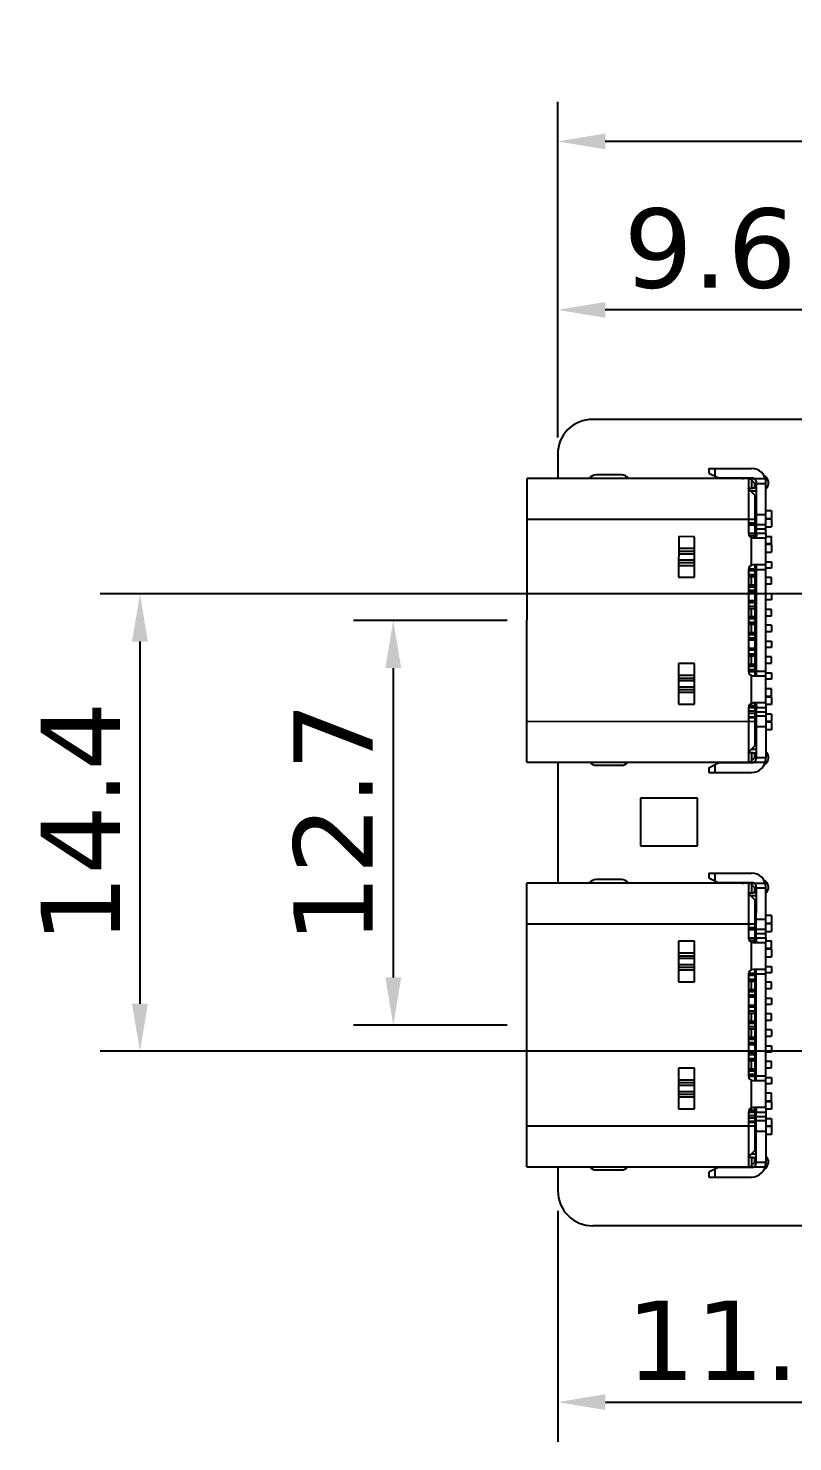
# Model space of a CAD drawing. Header units: millimetres. Extents: x 453.6 to 545.9, y 214.7 to 294.3.
# Drawn here: x 453.65 to 477.74, y 249.76 to 294.3 of the extents above; entities that cross this region are included whole.
import ezdxf

# ---------------------------------------------------------------- set-up
doc = ezdxf.new("R2010")
doc.units = ezdxf.units.MM
doc.header["$LTSCALE"] = 30.734
doc.header["$PDMODE"] = 3
doc.header["$PDSIZE"] = 0.3125
doc.layers.get('0').update_dxf_attribs({"linetype": 'CONTINUOUS'})
doc.layers.get('Defpoints').update_dxf_attribs({"linetype": 'CONTINUOUS'})
doc.layers.add('dim', color=6, linetype='CONTINUOUS', lineweight=9)
doc.styles.add('Verdana', font='verdana.ttf', dxfattribs={"height": 2.5})
doc.dimstyles.new('aaaaaaaa 3.0', dxfattribs={"dimtxt": 2.5, "dimasz": 1.5, "dimexe": 1.25, "dimexo": 0.625, "dimtad": 1, "dimdec": 1, "dimzin": 9, "dimdsep": 46, "dimtxsty": 'Verdana', "dimcen": 0, "dimazin": 0, "dimtfac": 1, "dimtofl": 0, "dimtmove": 0, "dimatfit": 3, "dimfxl": 1, "dimlwd": 25, "dimlwe": 25, "dimarcsym": 0})

# ---------------------------------------------------------------- blocks, each defined once
blk = doc.blocks.new('*D43')
at = {"layer": 'Defpoints', "color": 0}
for p in [(470.333, 290.736), (470.333, 280.776), (531.743, 280.765)]:
    blk.add_point(p, dxfattribs=at)
at = {"layer": 'dim', "color": 0, "lineweight": 25}
for p, q in [((470.333, 281.401), (470.333, 291.986)), ((531.743, 281.39), (531.743, 291.986)), ((530.243, 290.736), (471.833, 290.736))]:
    blk.add_line(p, q, dxfattribs=at)
at = {"layer": 'dim', "color": 0}
for points in [[(471.833, 290.986), (471.833, 290.486), (470.333, 290.736)], [(530.243, 290.486), (530.243, 290.986), (531.743, 290.736)]]:
    blk.add_solid(points, dxfattribs=at)
at = {"layer": 'dim', "color": 0, "insert": (501.038, 292.66), "char_height": 2.5, "attachment_point": 5, "style": 'Verdana'}
blk.add_mtext('61.4', dxfattribs=at)
blk = doc.blocks.new('*D45')
at = {"layer": 'Defpoints', "color": 0}
for p in [(482.273, 276.474), (457.168, 262.063), (482.271, 262.063)]:
    blk.add_point(p, dxfattribs=at)
at = {"layer": 'dim', "color": 0, "lineweight": 25}
for p, q in [((481.648, 276.474), (455.918, 276.474)), ((457.168, 274.974), (457.168, 263.563)), ((481.646, 262.063), (455.918, 262.063))]:
    blk.add_line(p, q, dxfattribs=at)
at = {"layer": 'dim', "color": 0}
for points in [[(457.418, 274.974), (456.918, 274.974), (457.168, 276.474)], [(456.918, 263.563), (457.418, 263.563), (457.168, 262.063)]]:
    blk.add_solid(points, dxfattribs=at)
at = {"layer": 'dim', "color": 0, "insert": (455.289, 269.268), "char_height": 2.5, "attachment_point": 5, "rotation": 90, "style": 'Verdana'}
blk.add_mtext('14.4', dxfattribs=at)
blk = doc.blocks.new('*D46')
at = {"layer": 'Defpoints', "color": 0}
for p in [(469.366, 275.641), (465.151, 262.891), (469.364, 262.891)]:
    blk.add_point(p, dxfattribs=at)
at = {"layer": 'dim', "color": 0, "lineweight": 25}
for p, q in [((468.741, 275.641), (463.901, 275.641)), ((465.151, 274.141), (465.151, 264.391)), ((468.739, 262.891), (463.901, 262.891))]:
    blk.add_line(p, q, dxfattribs=at)
at = {"layer": 'dim', "color": 0}
for points in [[(465.401, 274.141), (464.901, 274.141), (465.151, 275.641)], [(464.901, 264.391), (465.401, 264.391), (465.151, 262.891)]]:
    blk.add_solid(points, dxfattribs=at)
at = {"layer": 'dim', "color": 0, "insert": (463.25, 269.266), "char_height": 2.5, "attachment_point": 5, "rotation": 90, "style": 'Verdana'}
blk.add_mtext('12.7', dxfattribs=at)
blk = doc.blocks.new('*D50')
at = {"layer": 'Defpoints', "color": 0}
for p in [(482.271, 262.063), (470.339, 257.665), (482.271, 251.01)]:
    blk.add_point(p, dxfattribs=at)
at = {"layer": 'dim', "color": 0, "lineweight": 25}
for p, q in [((482.271, 261.438), (482.271, 249.76)), ((470.339, 257.04), (470.339, 249.76)), ((471.839, 251.01), (480.771, 251.01))]:
    blk.add_line(p, q, dxfattribs=at)
at = {"layer": 'dim', "color": 0}
for points in [[(471.839, 251.26), (471.839, 250.76), (470.339, 251.01)], [(480.771, 250.76), (480.771, 251.26), (482.271, 251.01)]]:
    blk.add_solid(points, dxfattribs=at)
at = {"layer": 'dim', "color": 0, "insert": (476.305, 252.935), "char_height": 2.5, "attachment_point": 5, "style": 'Verdana'}
blk.add_mtext('11.9', dxfattribs=at)
blk = doc.blocks.new('*D51')
at = {"layer": 'Defpoints', "color": 0}
for p in [(470.333, 285.426), (470.333, 280.876), (479.943, 280.174)]:
    blk.add_point(p, dxfattribs=at)
at = {"layer": 'dim', "color": 0, "lineweight": 25}
for p, q in [((470.333, 281.501), (470.333, 286.676)), ((479.943, 280.799), (479.943, 286.676)), ((478.443, 285.426), (471.833, 285.426))]:
    blk.add_line(p, q, dxfattribs=at)
at = {"layer": 'dim', "color": 0}
for points in [[(471.833, 285.676), (471.833, 285.176), (470.333, 285.426)], [(478.443, 285.176), (478.443, 285.676), (479.943, 285.426)]]:
    blk.add_solid(points, dxfattribs=at)
at = {"layer": 'dim', "color": 0, "insert": (475.138, 287.352), "char_height": 2.5, "attachment_point": 5, "style": 'Verdana'}
blk.add_mtext('9.6', dxfattribs=at)

msp = doc.modelspace()

# ---------------------------------------------------------------- linework, layer by layer
at = {"linetype": 'Continuous'}
for p, q in [((484.429, 281.976), (471.433, 281.976)), ((470.333, 280.875), (470.333, 280.111)), ((472.349, 280.226), (471.549, 280.226)), ((475.097, 280.43), (475.097, 280.28)), ((475.097, 280.43), (476.447, 280.43)), ((475.097, 280.28), (475.397, 280.13)), ((475.297, 280.18), (475.297, 280.43)), ((469.365, 271.171), (469.367, 280.111)), ((476.397, 280.11), (469.367, 280.111)), ((475.397, 280.13), (476.447, 280.13)), ((475.527, 280.13), (475.527, 280.11)), ((475.677, 280.11), (475.677, 280.13)), ((476.347, 280.094), (476.347, 278.39)), ((476.547, 279.59), (476.347, 279.79)), ((476.399, 280.11), (476.878, 280.11)), ((476.547, 279.96), (476.399, 280.108)), ((476.412, 279.725), (476.597, 279.725)), ((476.447, 280.06), (476.447, 279.81)), ((476.447, 279.81), (476.483, 279.81)), ((476.597, 279.81), (476.483, 279.81)), ((476.547, 279.81), (476.547, 279.96)), ((476.547, 279.96), (476.897, 279.96)), ((476.597, 278.39), (476.597, 279.98)), ((476.897, 278.39), (476.897, 279.98)), ((476.547, 279.59), (476.547, 278.246)), ((469.367, 278.831), (476.547, 278.83)), ((476.547, 279.24), (476.597, 279.24)), ((476.597, 278.98), (476.897, 278.98)), ((477.075, 279.09), (476.897, 279.09)), ((476.897, 278.85), (477.075, 278.85)), ((477.075, 278.83), (476.897, 278.83)), ((477.075, 279.09), (477.075, 278.85)), ((477.075, 278.83), (477.075, 278.59)), ((476.547, 278.702), (476.347, 278.702)), ((476.547, 278.642), (476.347, 278.642)), ((476.597, 278.659), (476.897, 278.659)), ((476.897, 278.518), (476.597, 278.518)), ((476.597, 278.39), (476.897, 278.39)), ((476.897, 278.59), (477.075, 278.59)), ((474.147, 278.281), (474.146, 277)), ((474.647, 278.28), (474.147, 278.281)), ((474.646, 277), (474.647, 278.28)), ((476.547, 278.375), (476.349, 278.375)), ((476.368, 278.315), (476.547, 278.315)), ((476.447, 277.381), (476.447, 278.315)), ((476.497, 278.24), (476.871, 278.24)), ((476.896, 273.04), (476.897, 278.24)), ((476.897, 278.29), (477.075, 278.29)), ((477.075, 278.05), (476.897, 278.05)), ((477.075, 278.03), (476.897, 278.03)), ((477.075, 278.05), (477.075, 278.29)), ((477.075, 278.03), (477.075, 277.79)), ((474.147, 277.914), (474.647, 277.914)), ((474.147, 277.826), (474.647, 277.826)), ((474.647, 277.734), (474.147, 277.734)), ((474.147, 277.546), (474.647, 277.546)), ((476.897, 277.79), (477.075, 277.79)), ((476.897, 277.49), (477.075, 277.49)), ((477.075, 277.49), (477.075, 277.29)), ((474.647, 277.455), (474.147, 277.455)), ((474.647, 277.366), (474.147, 277.366)), ((476.346, 277.24), (476.346, 274.04)), ((476.546, 277.2), (476.346, 277.2)), ((476.546, 277.08), (476.346, 277.08)), ((476.547, 277.26), (476.35, 277.26)), ((476.897, 277.39), (476.497, 277.39)), ((476.547, 277.39), (476.546, 273.89)), ((476.596, 273.89), (476.597, 277.39)), ((476.897, 277.24), (476.597, 277.24)), ((477.075, 277.29), (476.897, 277.29)), ((474.146, 277), (474.646, 277)), ((476.346, 277.02), (476.546, 277.02)), ((476.346, 276.76), (476.546, 276.76)), ((476.346, 276.7), (476.546, 276.7)), ((476.446, 276.76), (476.446, 277.02)), ((477.075, 276.99), (476.896, 276.99)), ((476.896, 276.79), (477.075, 276.79)), ((477.075, 276.79), (477.075, 276.99)), ((476.546, 276.58), (476.346, 276.58)), ((476.546, 276.52), (476.346, 276.52)), ((476.546, 276.26), (476.346, 276.26)), ((476.546, 276.2), (476.346, 276.2)), ((476.896, 276.49), (477.075, 276.49)), ((477.075, 276.29), (476.896, 276.29)), ((477.075, 276.49), (477.075, 276.29)), ((476.546, 276.08), (476.346, 276.08)), ((476.346, 276.02), (476.546, 276.02)), ((476.346, 275.76), (476.546, 275.76)), ((476.446, 275.76), (476.446, 276.02)), ((477.074, 275.99), (476.896, 275.99)), ((476.896, 275.79), (477.074, 275.79)), ((477.074, 275.79), (477.074, 275.99)), ((476.346, 275.7), (476.546, 275.7)), ((476.546, 275.58), (476.346, 275.58)), ((476.346, 275.52), (476.546, 275.52)), ((476.346, 275.26), (476.546, 275.26)), ((476.446, 275.26), (476.446, 275.52)), ((477.074, 275.49), (476.896, 275.49)), ((476.896, 275.29), (477.074, 275.29)), ((477.074, 275.49), (477.074, 275.29)), ((476.346, 275.2), (476.546, 275.2)), ((476.546, 275.08), (476.346, 275.08)), ((476.546, 275.02), (476.346, 275.02)), ((476.896, 274.99), (477.074, 274.99)), ((477.074, 274.99), (477.074, 274.79)), ((476.546, 274.76), (476.346, 274.76)), ((476.546, 274.7), (476.346, 274.7)), ((476.546, 274.58), (476.346, 274.58)), ((476.346, 274.52), (476.546, 274.52)), ((476.446, 274.26), (476.446, 274.52)), ((477.074, 274.79), (476.896, 274.79)), ((477.074, 274.49), (476.896, 274.49)), ((477.074, 274.29), (477.074, 274.49)), ((474.146, 274.281), (474.146, 273)), ((474.646, 274.28), (474.146, 274.281)), ((474.646, 273), (474.646, 274.28)), ((476.346, 274.26), (476.546, 274.26)), ((476.346, 274.2), (476.546, 274.2)), ((476.546, 274.08), (476.346, 274.08)), ((476.546, 274.02), (476.349, 274.02)), ((476.596, 274.04), (476.896, 274.04)), ((476.896, 274.29), (477.074, 274.29)), ((476.896, 273.99), (477.074, 273.99)), ((477.074, 273.99), (477.074, 273.79)), ((474.146, 273.914), (474.646, 273.914)), ((474.146, 273.826), (474.646, 273.826)), ((474.646, 273.734), (474.146, 273.734)), ((474.146, 273.546), (474.646, 273.546)), ((476.446, 272.96), (476.446, 273.898)), ((476.496, 273.89), (476.896, 273.89)), ((477.074, 273.79), (476.896, 273.79)), ((477.074, 273.49), (476.896, 273.49)), ((477.074, 273.25), (477.074, 273.49)), ((474.646, 273.455), (474.146, 273.455)), ((474.646, 273.366), (474.146, 273.366)), ((476.87, 273.04), (476.496, 273.04)), ((476.546, 273.034), (476.546, 271.69)), ((476.896, 273.25), (477.074, 273.25)), ((476.896, 273.23), (477.074, 273.23)), ((477.074, 273.23), (477.074, 272.99)), ((474.146, 273), (474.646, 273)), ((476.346, 272.89), (476.345, 271.186)), ((476.546, 272.78), (476.346, 272.78)), ((476.346, 272.72), (476.546, 272.72)), ((476.346, 272.607), (476.546, 272.607)), ((476.347, 272.9), (476.546, 272.9)), ((476.365, 272.96), (476.546, 272.96)), ((476.595, 271.3), (476.596, 272.89)), ((476.896, 272.89), (476.596, 272.89)), ((476.596, 272.761), (476.896, 272.761)), ((476.896, 272.621), (476.596, 272.621)), ((476.896, 272.89), (476.895, 271.3)), ((477.074, 272.99), (476.896, 272.99)), ((477.074, 272.69), (476.896, 272.69)), ((477.074, 272.69), (477.074, 272.455)), ((476.546, 272.45), (469.366, 272.451)), ((476.346, 272.577), (476.546, 272.577)), ((476.596, 272.3), (476.896, 272.3)), ((477.074, 272.455), (476.896, 272.455)), ((477.074, 272.44), (476.896, 272.44)), ((477.074, 272.19), (476.896, 272.19)), ((477.074, 272.44), (477.074, 272.19)), ((476.596, 272.04), (476.546, 272.04)), ((476.345, 271.49), (476.546, 271.69)), ((476.545, 271.32), (476.397, 271.172)), ((476.596, 271.575), (476.43, 271.575)), ((476.445, 271.47), (476.445, 271.22)), ((476.482, 271.47), (476.445, 271.47)), ((476.482, 271.47), (476.595, 271.47)), ((476.545, 271.32), (476.545, 271.47)), ((476.545, 271.32), (476.895, 271.32)), ((469.365, 271.171), (476.395, 271.17)), ((470.335, 271.171), (470.336, 267.361)), ((471.547, 271.076), (472.347, 271.076)), ((475.095, 271), (475.395, 271.15)), ((475.095, 271), (475.095, 270.85)), ((475.095, 270.85), (476.445, 270.85)), ((475.295, 270.85), (475.295, 271.1)), ((476.445, 271.15), (475.395, 271.15)), ((475.525, 271.17), (475.525, 271.15)), ((475.675, 271.15), (475.675, 271.17)), ((476.397, 271.17), (476.876, 271.17)), ((472.943, 270.043), (472.943, 268.543)), ((474.743, 270.043), (472.943, 270.043)), ((474.743, 268.543), (474.743, 270.043)), ((472.943, 268.543), (474.743, 268.543)), ((469.363, 258.421), (469.365, 267.361)), ((476.395, 267.36), (469.365, 267.361)), ((472.347, 267.476), (471.547, 267.476)), ((475.095, 267.68), (475.095, 267.53)), ((475.095, 267.68), (476.445, 267.68)), ((475.095, 267.53), (475.395, 267.38)), ((475.295, 267.43), (475.295, 267.68)), ((475.395, 267.38), (476.445, 267.38)), ((475.525, 267.38), (475.525, 267.36)), ((475.675, 267.36), (475.675, 267.38)), ((476.345, 267.344), (476.344, 265.64)), ((476.396, 267.36), (476.876, 267.36)), ((476.545, 267.21), (476.396, 267.358)), ((476.445, 267.31), (476.445, 267.06)), ((476.545, 266.84), (476.345, 267.04)), ((476.41, 266.975), (476.595, 266.975)), ((476.445, 267.06), (476.481, 267.06)), ((476.595, 267.06), (476.481, 267.06)), ((476.545, 266.84), (476.544, 265.496)), ((476.545, 267.06), (476.545, 267.21)), ((476.545, 267.21), (476.895, 267.21)), ((476.594, 265.64), (476.595, 267.23)), ((476.894, 265.64), (476.895, 267.23)), ((476.545, 266.49), (476.595, 266.49)), ((469.365, 266.081), (476.545, 266.08)), ((476.545, 265.953), (476.345, 265.953)), ((476.595, 266.23), (476.895, 266.23)), ((476.595, 265.909), (476.895, 265.909)), ((477.073, 266.34), (476.895, 266.34)), ((476.895, 266.1), (477.073, 266.1)), ((477.073, 266.08), (476.895, 266.08)), ((477.073, 266.34), (477.073, 266.1)), ((477.073, 266.08), (477.073, 265.84)), ((474.144, 265.531), (474.144, 264.25)), ((474.644, 265.531), (474.144, 265.531)), ((474.644, 264.25), (474.644, 265.531)), ((476.545, 265.893), (476.345, 265.893)), ((476.544, 265.625), (476.347, 265.625)), ((476.366, 265.565), (476.544, 265.565)), ((476.444, 264.632), (476.444, 265.565)), ((476.494, 265.49), (476.869, 265.49)), ((476.894, 265.768), (476.594, 265.768)), ((476.594, 265.64), (476.894, 265.64)), ((476.894, 265.54), (477.073, 265.54)), ((476.894, 260.29), (476.894, 265.49)), ((476.895, 265.84), (477.073, 265.84)), ((477.073, 265.3), (477.073, 265.54)), ((474.144, 265.165), (474.644, 265.165)), ((474.144, 265.076), (474.644, 265.076)), ((477.073, 265.3), (476.894, 265.3)), ((477.073, 265.28), (476.894, 265.28)), ((476.894, 265.04), (477.073, 265.04)), ((477.073, 265.28), (477.073, 265.04)), ((474.644, 264.984), (474.144, 264.984)), ((474.144, 264.797), (474.644, 264.796)), ((474.644, 264.705), (474.144, 264.705)), ((474.644, 264.616), (474.144, 264.616)), ((476.894, 264.64), (476.494, 264.64)), ((476.544, 264.64), (476.544, 261.14)), ((476.594, 261.14), (476.594, 264.64)), ((476.894, 264.74), (477.072, 264.74)), ((477.072, 264.74), (477.072, 264.54)), ((474.144, 264.25), (474.644, 264.25)), ((476.344, 264.49), (476.344, 261.29)), ((476.544, 264.45), (476.344, 264.45)), ((476.544, 264.33), (476.344, 264.33)), ((476.344, 264.27), (476.544, 264.27)), ((476.544, 264.51), (476.347, 264.51)), ((476.444, 264.01), (476.444, 264.27)), ((476.894, 264.49), (476.594, 264.49)), ((477.072, 264.54), (476.894, 264.54)), ((477.072, 264.24), (476.894, 264.24)), ((477.072, 264.04), (477.072, 264.24)), ((476.344, 264.01), (476.544, 264.01)), ((476.344, 263.95), (476.544, 263.95)), ((476.544, 263.83), (476.344, 263.83)), ((476.544, 263.77), (476.344, 263.77)), ((476.894, 264.04), (477.072, 264.04)), ((476.894, 263.74), (477.072, 263.74)), ((477.072, 263.74), (477.072, 263.54)), ((476.544, 263.51), (476.344, 263.51)), ((476.544, 263.45), (476.344, 263.45)), ((476.544, 263.33), (476.344, 263.33)), ((476.344, 263.27), (476.544, 263.27)), ((476.444, 263.01), (476.444, 263.27)), ((477.072, 263.54), (476.894, 263.54)), ((477.072, 263.24), (476.894, 263.24)), ((477.072, 263.04), (477.072, 263.24)), ((476.344, 263.01), (476.544, 263.01)), ((476.344, 262.95), (476.544, 262.95)), ((476.544, 262.83), (476.344, 262.83)), ((476.894, 263.04), (477.072, 263.04)), ((476.344, 262.77), (476.544, 262.77)), ((476.344, 262.51), (476.544, 262.51)), ((476.344, 262.45), (476.544, 262.45)), ((476.444, 262.51), (476.444, 262.77)), ((477.072, 262.74), (476.894, 262.74)), ((476.894, 262.54), (477.072, 262.54)), ((477.072, 262.74), (477.072, 262.54)), ((476.544, 262.33), (476.344, 262.33)), ((476.544, 262.27), (476.344, 262.27)), ((476.544, 262.01), (476.344, 262.01)), ((476.544, 261.95), (476.344, 261.95)), ((476.894, 262.24), (477.072, 262.24)), ((477.072, 262.04), (476.894, 262.04)), ((477.072, 262.24), (477.072, 262.04)), ((474.144, 261.531), (474.144, 260.25)), ((474.644, 261.531), (474.144, 261.531)), ((474.644, 260.25), (474.644, 261.531)), ((476.544, 261.83), (476.344, 261.83)), ((476.344, 261.77), (476.544, 261.77)), ((476.344, 261.51), (476.544, 261.51)), ((476.444, 261.51), (476.444, 261.77)), ((477.072, 261.74), (476.894, 261.74)), ((476.894, 261.54), (477.072, 261.54)), ((477.072, 261.54), (477.072, 261.74)), ((474.144, 261.165), (474.644, 261.165)), ((474.144, 261.076), (474.644, 261.076)), ((476.344, 261.45), (476.544, 261.45)), ((476.544, 261.33), (476.344, 261.33)), ((476.544, 261.27), (476.347, 261.27)), ((476.444, 260.21), (476.444, 261.149)), ((476.494, 261.14), (476.894, 261.14)), ((476.594, 261.29), (476.894, 261.29)), ((476.894, 261.24), (477.072, 261.24)), ((477.072, 261.04), (476.894, 261.04)), ((477.072, 261.24), (477.072, 261.04)), ((474.644, 260.984), (474.144, 260.984)), ((474.144, 260.797), (474.644, 260.796)), ((474.644, 260.705), (474.144, 260.705)), ((474.644, 260.616), (474.144, 260.616)), ((477.072, 260.74), (476.894, 260.74)), ((477.072, 260.5), (477.072, 260.74)), ((474.144, 260.25), (474.644, 260.25)), ((476.344, 260.14), (476.343, 258.436)), ((476.345, 260.15), (476.544, 260.15)), ((476.363, 260.21), (476.544, 260.21)), ((476.868, 260.29), (476.494, 260.29)), ((476.544, 260.284), (476.543, 258.94)), ((476.593, 258.55), (476.594, 260.14)), ((476.894, 260.14), (476.594, 260.14)), ((476.894, 260.14), (476.893, 258.55)), ((476.894, 260.5), (477.072, 260.5)), ((476.894, 260.48), (477.072, 260.48)), ((477.072, 260.24), (476.894, 260.24)), ((477.072, 260.48), (477.072, 260.24)), ((476.543, 259.7), (469.363, 259.701)), ((476.543, 260.03), (476.343, 260.03)), ((476.343, 259.97), (476.543, 259.97)), ((476.343, 259.858), (476.543, 259.858)), ((476.343, 259.828), (476.543, 259.828)), ((476.593, 260.012), (476.893, 260.012)), ((476.893, 259.871), (476.593, 259.871)), ((477.072, 259.94), (476.893, 259.94)), ((477.072, 259.705), (476.893, 259.705)), ((477.072, 259.69), (476.893, 259.69)), ((477.072, 259.94), (477.072, 259.705)), ((477.072, 259.69), (477.072, 259.44)), ((476.593, 259.29), (476.543, 259.29)), ((476.593, 259.55), (476.893, 259.55)), ((477.072, 259.44), (476.893, 259.44)), ((476.343, 258.74), (476.543, 258.94)), ((476.593, 258.825), (476.428, 258.825)), ((469.363, 258.421), (476.393, 258.42)), ((470.339, 258.421), (470.339, 257.665)), ((475.393, 258.4), (475.093, 258.25)), ((475.293, 258.1), (475.293, 258.35)), ((476.443, 258.4), (475.393, 258.4)), ((475.523, 258.42), (475.523, 258.4)), ((475.673, 258.4), (475.673, 258.42)), ((476.543, 258.57), (476.395, 258.422)), ((476.395, 258.42), (476.874, 258.42)), ((476.443, 258.72), (476.443, 258.47)), ((476.48, 258.72), (476.443, 258.72)), ((476.48, 258.72), (476.593, 258.72)), ((476.543, 258.57), (476.543, 258.72)), ((476.543, 258.57), (476.893, 258.57)), ((471.545, 258.326), (472.345, 258.326)), ((475.093, 258.25), (475.093, 258.1)), ((475.093, 258.1), (476.443, 258.1)), ((484.425, 256.565), (471.439, 256.565))]:
    msp.add_line(p, q, dxfattribs=at)
for centre, radius, start, end in [((471.433, 280.876), 1.1, 90, 180.0158), ((471.549, 279.976), 0.25, 89.9899, 146.585), ((472.349, 279.976), 0.25, 33.3901, 89.9899), ((476.447, 279.98), 0.45, 359.9899, 89.9899), ((476.729, 279.975), 0.25, 312.6895, 62.5728), ((475.529, 279.975), 0.25, 135.0002, 146.585), ((476.189, 280.26), 0.15, 240.0858, 269.9899), ((476.447, 279.98), 0.15, 359.9899, 89.9899), ((476.497, 278.39), 0.15, 179.9899, 269.9899), ((476.497, 277.24), 0.15, 89.9899, 179.9899), ((476.496, 274.04), 0.15, 179.9899, 269.9899), ((476.496, 272.89), 0.15, 89.9899, 179.9899), ((476.445, 271.3), 0.45, 269.9899, 359.9899), ((476.445, 271.3), 0.15, 269.9899, 359.9899), ((476.727, 271.325), 0.25, 300.6994, 47.2376), ((471.547, 271.326), 0.25, 218.9485, 269.9899), ((472.347, 271.326), 0.25, 269.9899, 321.0014), ((475.527, 271.325), 0.25, 218.9485, 229.8602), ((476.188, 271.02), 0.15, 89.9899, 119.8941), ((471.546, 267.226), 0.25, 89.9899, 146.5849), ((472.346, 267.226), 0.25, 33.3901, 89.9899), ((475.526, 267.225), 0.25, 135.0002, 146.5849), ((476.187, 267.51), 0.15, 240.0858, 269.9899), ((476.445, 267.23), 0.45, 359.9899, 89.9899), ((476.445, 267.23), 0.15, 359.9899, 89.9899), ((476.726, 267.225), 0.25, 312.6895, 62.5728), ((476.494, 265.64), 0.15, 179.9899, 269.9899), ((476.494, 264.49), 0.15, 89.9899, 179.9899), ((476.494, 261.29), 0.15, 179.9899, 269.9899), ((476.494, 260.14), 0.15, 89.9899, 179.9899), ((471.545, 258.576), 0.25, 218.9484, 269.9899), ((472.345, 258.576), 0.25, 269.9899, 321.0014), ((475.525, 258.575), 0.25, 218.9484, 229.8602), ((476.185, 258.27), 0.15, 89.9899, 119.8941), ((476.443, 258.55), 0.45, 269.9899, 359.9899), ((476.443, 258.55), 0.15, 269.9899, 359.9899), ((476.725, 258.575), 0.25, 300.6994, 47.2376), ((471.439, 257.665), 1.1, 180.0158, 270.0004)]:
    msp.add_arc(centre, radius, start, end, dxfattribs=at)
for points, knots in [([(476.347, 280.094), (476.347, 280.095), (476.348, 280.097), (476.351, 280.1), (476.355, 280.102), (476.364, 280.105), (476.378, 280.107), (476.391, 280.108), (476.399, 280.108)], [0, 0, 0, 0, 0.051434, 0.114616, 0.198862, 0.307857, 0.603691, 1, 1, 1, 1]), ([(476.347, 279.789), (476.347, 279.791), (476.349, 279.795), (476.354, 279.799), (476.363, 279.803), (476.375, 279.805), (476.389, 279.807), (476.414, 279.809), (476.433, 279.809), (476.447, 279.81)], [0, 0, 0, 0, 0.049898, 0.113038, 0.199102, 0.310754, 0.447995, 0.609955, 1, 1, 1, 1]), ([(476.597, 278.39), (476.597, 278.379), (476.597, 278.357), (476.596, 278.326), (476.594, 278.298), (476.588, 278.274), (476.574, 278.255), (476.552, 278.245), (476.526, 278.241), (476.507, 278.24), (476.497, 278.24)], [0, 0, 0, 0, 0.152712, 0.297903, 0.428287, 0.53978, 0.63798, 0.740984, 0.861776, 1, 1, 1, 1]), ([(476.897, 278.39), (476.897, 278.38), (476.897, 278.361), (476.897, 278.333), (476.896, 278.307), (476.895, 278.284), (476.892, 278.266), (476.888, 278.252), (476.881, 278.242), (476.874, 278.24), (476.871, 278.24)], [0, 0, 0, 0, 0.184568, 0.362245, 0.525436, 0.668087, 0.785345, 0.875124, 0.941747, 1, 1, 1, 1]), ([(476.496, 273.04), (476.506, 273.039), (476.525, 273.039), (476.551, 273.035), (476.569, 273.026), (476.58, 273.016), (476.588, 273.003), (476.593, 272.982), (476.595, 272.954), (476.596, 272.923), (476.596, 272.901), (476.596, 272.89)], [0, 0, 0, 0, 0.138155, 0.258905, 0.36183, 0.410568, 0.460694, 0.572168, 0.702395, 0.847441, 1, 1, 1, 1]), ([(476.87, 273.04), (476.873, 273.04), (476.88, 273.038), (476.887, 273.028), (476.891, 273.014), (476.894, 272.995), (476.895, 272.973), (476.896, 272.947), (476.896, 272.919), (476.896, 272.9), (476.896, 272.89)], [0, 0, 0, 0, 0.058249, 0.124867, 0.214663, 0.331928, 0.474576, 0.637764, 0.815436, 1, 1, 1, 1]), ([(476.445, 271.47), (476.432, 271.47), (476.412, 271.471), (476.388, 271.473), (476.373, 271.475), (476.362, 271.477), (476.353, 271.481), (476.347, 271.485), (476.345, 271.489), (476.345, 271.491)], [0, 0, 0, 0, 0.390034, 0.551988, 0.689235, 0.800891, 0.886957, 0.950101, 1, 1, 1, 1]), ([(476.397, 271.172), (476.39, 271.172), (476.377, 271.173), (476.362, 271.175), (476.353, 271.178), (476.349, 271.18), (476.346, 271.183), (476.345, 271.185), (476.345, 271.186)], [0, 0, 0, 0, 0.396301, 0.692128, 0.801126, 0.885377, 0.948565, 1, 1, 1, 1]), ([(476.345, 267.344), (476.345, 267.345), (476.345, 267.348), (476.348, 267.35), (476.353, 267.352), (476.361, 267.355), (476.376, 267.357), (476.389, 267.358), (476.396, 267.358)], [0, 0, 0, 0, 0.051434, 0.114616, 0.198862, 0.307857, 0.603691, 1, 1, 1, 1]), ([(476.345, 267.039), (476.345, 267.041), (476.346, 267.045), (476.352, 267.049), (476.361, 267.053), (476.373, 267.055), (476.387, 267.057), (476.411, 267.059), (476.431, 267.06), (476.445, 267.06)], [0, 0, 0, 0, 0.049898, 0.113038, 0.199102, 0.310754, 0.447995, 0.609955, 1, 1, 1, 1]), ([(476.594, 265.64), (476.594, 265.629), (476.594, 265.607), (476.594, 265.576), (476.592, 265.548), (476.586, 265.524), (476.571, 265.505), (476.549, 265.495), (476.523, 265.491), (476.504, 265.491), (476.494, 265.49)], [0, 0, 0, 0, 0.152712, 0.297903, 0.428287, 0.53978, 0.63798, 0.740984, 0.861776, 1, 1, 1, 1]), ([(476.894, 265.64), (476.894, 265.63), (476.894, 265.611), (476.894, 265.583), (476.894, 265.557), (476.893, 265.534), (476.89, 265.516), (476.886, 265.502), (476.879, 265.492), (476.872, 265.49), (476.869, 265.49)], [0, 0, 0, 0, 0.184568, 0.362245, 0.525436, 0.668087, 0.785345, 0.875124, 0.941747, 1, 1, 1, 1]), ([(476.494, 260.29), (476.504, 260.29), (476.522, 260.289), (476.549, 260.285), (476.567, 260.277), (476.577, 260.266), (476.585, 260.253), (476.591, 260.232), (476.593, 260.204), (476.594, 260.173), (476.594, 260.151), (476.594, 260.14)], [0, 0, 0, 0, 0.138155, 0.258905, 0.36183, 0.410568, 0.460694, 0.572168, 0.702395, 0.847441, 1, 1, 1, 1]), ([(476.868, 260.29), (476.871, 260.29), (476.878, 260.288), (476.885, 260.278), (476.889, 260.264), (476.892, 260.246), (476.893, 260.223), (476.893, 260.197), (476.894, 260.169), (476.894, 260.15), (476.894, 260.14)], [0, 0, 0, 0, 0.058249, 0.124867, 0.214663, 0.331928, 0.474576, 0.637764, 0.815436, 1, 1, 1, 1]), ([(476.443, 258.72), (476.429, 258.721), (476.41, 258.721), (476.386, 258.723), (476.371, 258.725), (476.359, 258.728), (476.351, 258.731), (476.345, 258.735), (476.343, 258.739), (476.343, 258.741)], [0, 0, 0, 0, 0.390034, 0.551988, 0.689235, 0.800891, 0.886957, 0.950101, 1, 1, 1, 1]), ([(476.395, 258.422), (476.388, 258.422), (476.375, 258.423), (476.36, 258.425), (476.351, 258.428), (476.347, 258.43), (476.344, 258.433), (476.343, 258.435), (476.343, 258.436)], [0, 0, 0, 0, 0.396301, 0.692128, 0.801126, 0.885377, 0.948565, 1, 1, 1, 1])]:
    msp.add_open_spline(points, degree=3, knots=knots, dxfattribs=at)

# ---------------------------------------------------------------- dimensions: what is measured, and where the dimension line sits
at = {"layer": 'dim'}
dim = msp.add_linear_dim(base=(470.333, 290.736), p1=(531.743, 280.765), p2=(470.333, 280.776), dimstyle='aaaaaaaa 3.0', dxfattribs=at)
dim.commit()
dim.dimension.update_dxf_attribs({"geometry": '*D43', "text_midpoint": (501.038, 290.736), "dimtype": 160})
for base, p1, p2, picture, middle in [((470.333, 285.426), (479.943, 280.174), (470.333, 280.876), '*D51', (475.138, 287.352)), ((482.271, 251.01), (470.339, 257.665), (482.271, 262.063), '*D50', (476.305, 252.935))]:
    dim = msp.add_linear_dim(base=base, p1=p1, p2=p2, dimstyle='aaaaaaaa 3.0', dxfattribs=at)
    dim.commit()
    dim.dimension.update_dxf_attribs({"geometry": picture, "text_midpoint": middle})
dim = msp.add_linear_dim(base=(457.168, 262.063), p1=(482.273, 276.474), p2=(482.271, 262.063), angle=90, dimstyle='aaaaaaaa 3.0', dxfattribs=at)
dim.commit()
dim.dimension.update_dxf_attribs({"geometry": '*D45', "text_midpoint": (457.168, 269.268), "dimtype": 160})
dim = msp.add_linear_dim(base=(465.1515, 262.8913), p1=(469.3662, 275.6411), p2=(469.364, 262.8913), angle=90, dimstyle='aaaaaaaa 3.0', dxfattribs=at)
dim.commit()
dim.dimension.update_dxf_attribs({"geometry": '*D46', "text_midpoint": (463.2505, 269.2662)})

doc.saveas('drawing.dxf')
